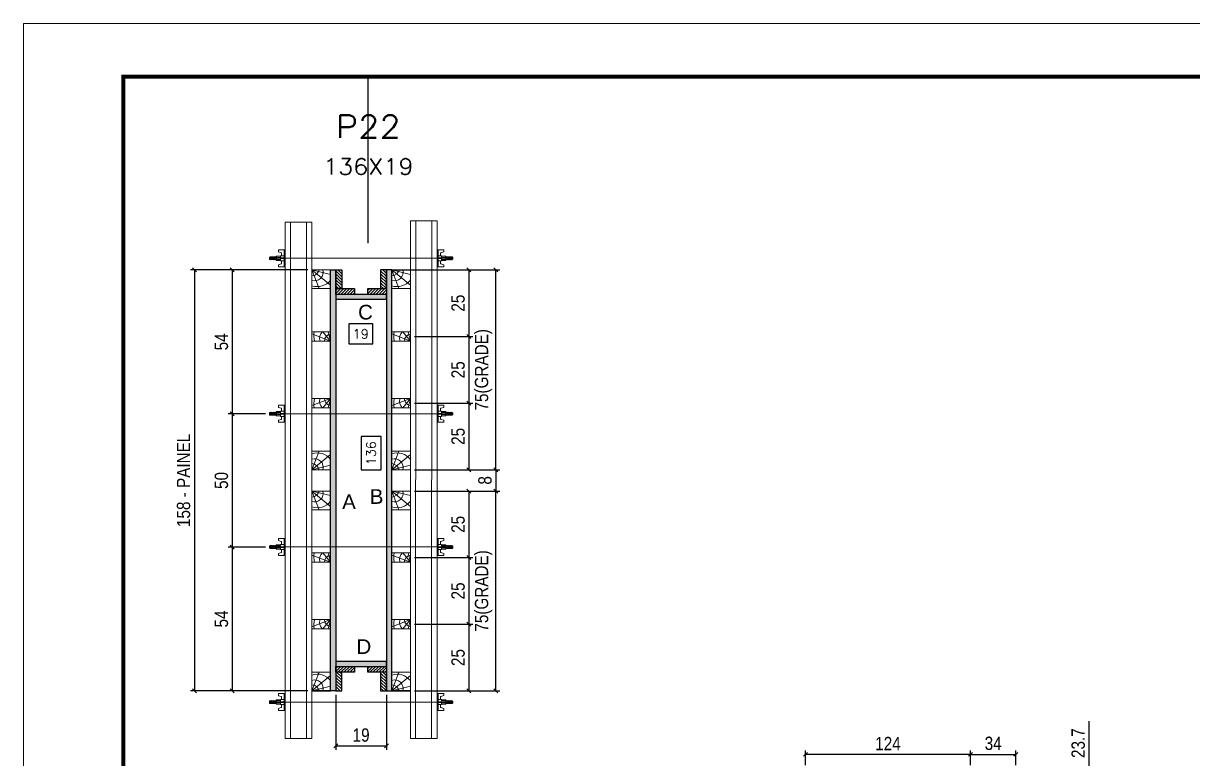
# Model space of a CAD drawing. Extents: x 808 to 7089, y -98 to 17032.
# Drawn here: x 808 to 1686, y 11886 to 12438 of the extents above; entities that cross this region are included whole.
import ezdxf
from ezdxf.enums import TextEntityAlignment as Align

# ---------------------------------------------------------------- set-up
doc = ezdxf.new("R2010")
doc.units = 0
doc.linetypes.add('DASHED', pattern=[0.75, 0.5, -0.25])
doc.linetypes.add('HIDDEN', pattern=[0.375, 0.25, -0.125])
for name, color, linetype in [('CHAPA', 1, 'Continuous'), ('COTA', 241, 'Continuous'), ('Cota Seção (2x)', 241, 'Continuous'), ('MEIO_PONT', 93, 'Continuous'), ('SARRAFO', 251, 'Continuous'), ('Texto de Titulo', 7, 'Continuous'), ('Texto Qtd Sarr', 242, 'Continuous'), ('TEXTO_GERAL', 7, 'Continuous')]:
    doc.layers.add(name, color=color, linetype=linetype)
for name, color, linetype, lineweight in [('Folhas', 255, 'Continuous', 9), ('Hachura', 251, 'Continuous', 9), ('Madeira', 126, 'Continuous', 18), ('Perfil Metálico', 224, 'Continuous', 18), ('SARRAFO DE PRESSAO', 251, 'DASHED', 9), ('Texto Seção', 7, 'Continuous', 15)]:
    doc.layers.add(name, color=color, linetype=linetype, lineweight=lineweight)
doc.styles.add('ARIAL', font='arial.ttf')
doc.styles.add('COTA TECNICA', font='techl___.ttf', dxfattribs={"height": 10})
doc.styles.add('COTA TECNICA 2X', font='techl___.ttf', dxfattribs={"height": 10})
doc.styles.add('ROMANS', font='romans.shx')
doc.dimstyles.new('PAINEL', dxfattribs={"dimtxt": 10, "dimasz": 3, "dimexe": 3, "dimexo": 3, "dimgap": 3, "dimtad": 1, "dimdec": 1, "dimzin": 12, "dimdsep": 46, "dimtxsty": 'COTA TECNICA', "dimblk1": 'OBLIQUE', "dimblk2": 'OBLIQUE', "dimsah": 1, "dimcen": 0.9, "dimclrd": 4, "dimclre": 4, "dimclrt": 240, "dimadec": 1, "dimazin": 3, "dimtfac": 1, "dimtdec": 1, "dimtmove": 0, "dimatfit": 3, "dimfxl": 1, "dimtolj": 1, "dimtzin": 12, "dimarcsym": 0})
doc.dimstyles.new('SECAO PILAR', dxfattribs={"dimtxt": 10, "dimasz": 3, "dimexe": 3, "dimexo": 3, "dimgap": 3, "dimtad": 1, "dimdec": 1, "dimlfac": 0.5, "dimzin": 12, "dimdsep": 46, "dimtxsty": 'COTA TECNICA 2X', "dimblk1": 'OBLIQUE', "dimblk2": 'OBLIQUE', "dimsah": 1, "dimcen": 0.9, "dimclrd": 256, "dimclre": 256, "dimclrt": 256, "dimadec": 1, "dimazin": 3, "dimtfac": 1, "dimtdec": 1, "dimtmove": 0, "dimatfit": 3, "dimfxl": 1, "dimtolj": 1, "dimtzin": 12, "dimarcsym": 0})
doc.dimstyles.new('SECÇÃO 2', dxfattribs={"dimtxt": 7, "dimasz": 6, "dimexe": 0.18, "dimexo": 2, "dimgap": -4, "dimtad": 3, "dimdec": 1, "dimlfac": 0.5, "dimzin": 12, "dimdsep": 46, "dimtxsty": 'ROMANS', "dimblk": 'ARCHTICK', "dimcen": 0.09, "dimse1": 1, "dimse2": 1, "dimsd1": 1, "dimsd2": 1, "dimclrd": 180, "dimclre": 5, "dimclrt": 1, "dimadec": 0, "dimazin": 3, "dimtfac": 1, "dimtdec": 1, "dimtofl": 0, "dimtmove": 0, "dimatfit": 3, "dimldrblk": 'ARCHTICK', "dimfxl": 1, "dimtolj": 1, "dimtzin": 0, "dimarcsym": 0})
pattern_1 = [(135, (-21848.6681, 21377.127), (-1.12253202, -1.12253202), [])]

# ---------------------------------------------------------------- blocks, each defined once
blk = doc.blocks.new('9999999999')
at = {"layer": 'Folhas'}
blk.add_lwpolyline([(98138.98, 34190.21), (99623.98, 34190.21), (99623.98, 35240.21), (98138.98, 35240.21)], close=True, dxfattribs=at)
at = {"layer": 'Folhas', "color": 30, "const_width": 3}
blk.add_lwpolyline([(98213.98, 34230.21), (99583.98, 34230.21), (99583.98, 35200.21), (98213.98, 35200.21)], close=True, dxfattribs=at)
blk = doc.blocks.new('*D1457')
at = {"layer": 'Cota Seção (2x)', "color": 180, "lineweight": -2, "transparency": 16777216}
for p, q in [((1070.46, 12212.59), (1052.46, 12212.59)), ((1052.46, 12212.59), (1052.46, 12197.59)), ((1070.46, 12197.59), (1070.46, 12212.59)), ((1052.46, 12197.59), (1070.46, 12197.59))]:
    blk.add_line(p, q, dxfattribs=at)
at = {"layer": 'Defpoints', "color": 0, "transparency": 16777216}
for p in [(1042.74, 12213.86), (1080.74, 12213.86), (1042.74, 12193.59)]:
    blk.add_point(p, dxfattribs=at)
at = {"layer": 'Cota Seção (2x)', "color": 1, "transparency": 16777216, "insert": (1061.46, 12205.09), "char_height": 7, "attachment_point": 5, "style": 'ROMANS'}
blk.add_mtext('\\A1;19', dxfattribs=at)
blk = doc.blocks.new('_ArchTick')
at = {"color": 0, "linetype": 'ByBlock', "const_width": 0.15}
blk.add_lwpolyline([(-0.5, -0.5), (0.5, 0.5)], dxfattribs=at)
blk = doc.blocks.new('*D1458')
at = {"layer": 'Cota Seção (2x)', "color": 180, "lineweight": -2, "transparency": 16777216}
for p, q in [((1076.74, 12128.12), (1061.74, 12128.12)), ((1061.74, 12128.12), (1061.74, 12103.12)), ((1076.74, 12103.12), (1076.74, 12128.12)), ((1061.74, 12103.12), (1076.74, 12103.12))]:
    blk.add_line(p, q, dxfattribs=at)
at = {"layer": 'Defpoints', "color": 0, "transparency": 16777216}
for p in [(1042.74, 12231.18), (1042.74, 11959.18), (1080.74, 11959.18)]:
    blk.add_point(p, dxfattribs=at)
at = {"layer": 'Cota Seção (2x)', "color": 1, "transparency": 16777216, "insert": (1069.24, 12115.62), "char_height": 7, "attachment_point": 5, "rotation": 90, "style": 'ROMANS'}
blk.add_mtext('\\A1;136', dxfattribs=at)
blk = doc.blocks.new('_Oblique')
at = {"color": 0, "linetype": 'ByBlock', "lineweight": -2}
blk.add_line((-0.5, -0.5), (0.5, 0.5), dxfattribs=at)
blk = doc.blocks.new('*D1459')
at = {"layer": 'Cota Seção (2x)', "lineweight": -2, "transparency": 16777216}
for p, q in [((1021.75, 12253.18), (933.58, 12253.18)), ((936.58, 12253.18), (936.58, 11937.18)), ((1021.79, 11937.18), (933.58, 11937.18))]:
    blk.add_line(p, q, dxfattribs=at)
at = {"layer": 'Defpoints', "color": 0, "transparency": 16777216}
for p in [(1024.75, 12253.18), (936.58, 11937.18), (1024.79, 11937.18)]:
    blk.add_point(p, dxfattribs=at)
at = {"layer": 'Cota Seção (2x)', "lineweight": -2, "transparency": 16777216, "xscale": 3, "yscale": 3, "zscale": 3}
for p, rotation in [((936.58, 12253.18), 90), ((936.58, 11937.18), 270)]:
    blk.add_blockref('_Oblique', p, dxfattribs=dict(at, rotation=rotation))
at = {"layer": 'Cota Seção (2x)', "transparency": 16777216, "insert": (928.45, 12095.18), "char_height": 10, "attachment_point": 5, "rotation": 90, "style": 'COTA TECNICA 2X'}
blk.add_mtext('\\A1;158 - PAINEL', dxfattribs=at)
blk = doc.blocks.new('*D1460')
at = {"layer": 'Cota Seção (2x)', "lineweight": -2, "transparency": 16777216}
for p, q in [((1021.74, 12253.18), (962, 12253.18)), ((965, 12253.18), (965, 12145.11)), ((989.97, 12145.11), (962, 12145.11))]:
    blk.add_line(p, q, dxfattribs=at)
at = {"layer": 'Defpoints', "color": 0, "transparency": 16777216}
for p in [(1024.74, 12253.18), (965, 12145.11), (992.97, 12145.11)]:
    blk.add_point(p, dxfattribs=at)
at = {"layer": 'Cota Seção (2x)', "lineweight": -2, "transparency": 16777216, "xscale": 3, "yscale": 3, "zscale": 3}
for p, rotation in [((965, 12253.18), 90), ((965, 12145.11), 270)]:
    blk.add_blockref('_Oblique', p, dxfattribs=dict(at, rotation=rotation))
at = {"layer": 'Cota Seção (2x)', "transparency": 16777216, "insert": (956.89, 12199.14), "char_height": 10, "attachment_point": 5, "rotation": 90, "style": 'COTA TECNICA 2X'}
blk.add_mtext('\\A1;54', dxfattribs=at)
blk = doc.blocks.new('*D1461')
at = {"layer": 'Cota Seção (2x)', "lineweight": -2, "transparency": 16777216}
for p, q in [((989.97, 12045.11), (962, 12045.11)), ((965, 12045.11), (965, 11937.18)), ((1021.74, 11937.18), (962, 11937.18))]:
    blk.add_line(p, q, dxfattribs=at)
at = {"layer": 'Defpoints', "color": 0, "transparency": 16777216}
for p in [(992.97, 12045.11), (965, 11937.18), (1024.74, 11937.18)]:
    blk.add_point(p, dxfattribs=at)
at = {"layer": 'Cota Seção (2x)', "lineweight": -2, "transparency": 16777216, "xscale": 3, "yscale": 3, "zscale": 3}
for p, rotation in [((965, 12045.11), 90), ((965, 11937.18), 270)]:
    blk.add_blockref('_Oblique', p, dxfattribs=dict(at, rotation=rotation))
at = {"layer": 'Cota Seção (2x)', "transparency": 16777216, "insert": (956.89, 11991.14), "char_height": 10, "attachment_point": 5, "rotation": 90, "style": 'COTA TECNICA 2X'}
blk.add_mtext('\\A1;54', dxfattribs=at)
blk = doc.blocks.new('*D1462')
at = {"layer": 'Cota Seção (2x)', "lineweight": -2, "transparency": 16777216}
for p, q in [((1087.74, 12253.18), (1145.67, 12253.18)), ((1142.67, 12253.18), (1142.67, 12203.18)), ((1101.74, 12203.18), (1145.67, 12203.18))]:
    blk.add_line(p, q, dxfattribs=at)
at = {"layer": 'Defpoints', "color": 0, "transparency": 16777216}
for p in [(1084.74, 12253.18), (1098.74, 12203.18), (1142.67, 12203.18)]:
    blk.add_point(p, dxfattribs=at)
at = {"layer": 'Cota Seção (2x)', "lineweight": -2, "transparency": 16777216, "xscale": 3, "yscale": 3, "zscale": 3}
for p, rotation in [((1142.67, 12253.18), 90), ((1142.67, 12203.18), 270)]:
    blk.add_blockref('_Oblique', p, dxfattribs=dict(at, rotation=rotation))
at = {"layer": 'Cota Seção (2x)', "transparency": 16777216, "insert": (1134.56, 12228.18), "char_height": 10, "attachment_point": 5, "rotation": 90, "style": 'COTA TECNICA 2X'}
blk.add_mtext('\\A1;25', dxfattribs=at)
blk = doc.blocks.new('titulo1')
at = {"layer": 'Defpoints', "color": 252, "linetype": 'HIDDEN', "ltscale": 2}
blk.add_line((0, 0), (0, 125), dxfattribs=at)
at = {"layer": 'Defpoints', "style": 'ROMANS', "oblique": 15}
blk.add_attdef('FOLHA', text='', height=10, dxfattribs=at).set_placement((0, 15.58), align=Align.MIDDLE_CENTER)
at = {"layer": 'Texto Qtd Sarr', "color": 3, "style": 'ROMANS', "oblique": 15}
for tag, height, p in [('TITULO', 17, (0, 71.45)), ('SEÇÃO', 12, (0, 41.55))]:
    blk.add_attdef(tag, text='', height=height, dxfattribs=at).set_placement(p, align=Align.MIDDLE_CENTER)
blk = doc.blocks.new('C')
at = {"layer": 'Hachura', "color": 0}
for p, q in [((0, 3.22), (0, -3.22)), ((0.45, 3.22), (0, 3.22)), ((0.46, 3.16), (0, 3.16)), ((0.46, 3.05), (0, 3.05)), ((0.46, 2.88), (0, 2.88)), ((0, 2.75), (0, -1.16)), ((0.46, 2.65), (0, 2.65)), ((0.46, 2.23), (0, 2.23)), ((0.46, 1.51), (0, 1.51)), ((0.39, 0.49), (0.17, 0.49)), ((0.45, -3.23), (0.45, 3.22)), ((0.45, 3.22), (2.58, 3.22)), ((1.74, 0.97), (0.45, 0.97)), ((1.45, 0.1), (0.45, 0.1)), ((1.35, 1.94), (1.35, 0.96)), ((2.58, 2.39), (1.47, 2.09)), ((1.74, -0.97), (1.74, 0.97)), ((1.74, 0.97), (1.74, 0.84)), ((1.74, 0.97), (1.74, 0.84)), ((1.74, 0.84), (3.35, 0.84)), ((3.35, 0.45), (1.74, 0.45)), ((2.58, 3.22), (2.58, 2.39)), ((3.32, 0.84), (3.32, -0.84)), ((3.35, 0.84), (3.35, -0.84)), ((3.68, 0.45), (3.35, 0.45)), ((3.84, -0.52), (3.35, 0.45)), ((3.35, 0.06), (3.67, -0.57)), ((3.68, 0.45), (4.16, -0.52)), ((3.72, 0.5), (4.25, -0.57)), ((4.37, -0.55), (3.83, 0.53)), ((4.15, 0.45), (3.93, 0.45)), ((4.42, -0.52), (3.93, 0.45)), ((4.15, 0.45), (4.26, 0.45)), ((4.26, 0.45), (4.74, -0.52)), ((4.3, 0.5), (4.83, -0.57)), ((4.95, -0.55), (4.41, 0.53)), ((4.51, 0.45), (4.84, 0.45)), ((5, -0.52), (4.51, 0.45)), ((4.84, 0.45), (5.32, -0.52)), ((4.88, 0.5), (5.41, -0.57)), ((5.53, -0.55), (4.99, 0.53)), ((5.58, -0.52), (5.09, 0.45)), ((5.42, 0.45), (5.09, 0.45)), ((5.58, -0.52), (5.09, 0.45)), ((5.42, 0.45), (5.74, -0.19)), ((5.46, 0.5), (5.74, -0.07)), ((5.74, 0.19), (5.57, 0.53)), ((5.74, 0.32), (5.68, 0.45)), ((5.68, 0.45), (5.74, 0.45)), ((5.74, 0.45), (5.9, 0.29)), ((5.74, 0.45), (5.74, -0.52)), ((5.9, -0.36), (5.9, 0.29)), ((0.45, 0), (0, 0)), ((0.46, -1.52), (0, -1.52)), ((0.46, -2.23), (0, -2.23)), ((0.46, -2.65), (0, -2.65)), ((0.46, -2.88), (0, -2.88)), ((0.46, -3.05), (0, -3.05)), ((0.46, -3.16), (0, -3.16)), ((0, -3.22), (2.57, -3.22)), ((0.08, -0.48), (0.29, -0.48)), ((0.29, -0.48), (0.4, -0.48)), ((0.45, 0), (0.45, -0.97)), ((0.45, -0.16), (1.45, -0.16)), ((0.45, -0.65), (0.45, -0.32)), ((0.45, -3.23), (0.45, -0.65)), ((0.45, -0.97), (1.74, -0.97)), ((1.35, -1.94), (1.35, -0.97)), ((2.58, -2.39), (1.47, -2.1)), ((3.35, -0.32), (1.74, -0.32)), ((3.35, -0.84), (1.74, -0.84)), ((2.58, -3.23), (2.58, -2.39)), ((3.35, -0.07), (3.58, -0.52)), ((3.35, -0.52), (3.58, -0.52)), ((3.84, -0.52), (4.16, -0.52)), ((4.42, -0.52), (4.74, -0.52)), ((4.63, -0.52), (4.74, -0.52)), ((5, -0.52), (5.32, -0.52)), ((5.58, -0.52), (5.74, -0.52)), ((5.74, -0.52), (5.9, -0.36)), ((5.74, -0.52), (5.74, -0.52))]:
    blk.add_line(p, q, dxfattribs=at)
for centre, radius, start, end in [((1.52, 1.94), 0.161, 104.7436, 180), ((1.44, -0.03), 0.129, 272.695, 87.305), ((3.81, 0.39), 0.143, 25.5688, 154.4312), ((4.39, 0.39), 0.143, 25.5688, 154.4312), ((4.97, 0.39), 0.143, 25.5688, 154.4312), ((5.55, 0.39), 0.143, 25.5688, 154.4312), ((0.17, -0.37), 0.174, 221.744, 317.8592), ((1.52, -1.94), 0.161, 180, 255.2564), ((3.71, -0.4), 0.174, 222.1408, 318.256), ((4.29, -0.4), 0.174, 222.1408, 318.256), ((4.87, -0.4), 0.174, 222.1408, 318.256), ((5.45, -0.4), 0.174, 222.1408, 318.256), ((5.61, -0.4), 0.174, 317.8592, 318.256)]:
    blk.add_arc(centre, radius, start, end, dxfattribs=at)
blk = doc.blocks.new('*D1478')
at = {"layer": 'Cota Seção (2x)', "lineweight": -2, "transparency": 16777216}
for p, q in [((989.97, 12145.11), (962, 12145.11)), ((965, 12145.11), (965, 12045.11)), ((989.97, 12045.11), (962, 12045.11))]:
    blk.add_line(p, q, dxfattribs=at)
at = {"layer": 'Defpoints', "color": 0, "transparency": 16777216}
for p in [(992.97, 12145.11), (965, 12045.11), (992.97, 12045.11)]:
    blk.add_point(p, dxfattribs=at)
at = {"layer": 'Cota Seção (2x)', "lineweight": -2, "transparency": 16777216, "xscale": 3, "yscale": 3, "zscale": 3}
for p, rotation in [((965, 12145.11), 90), ((965, 12045.11), 270)]:
    blk.add_blockref('_Oblique', p, dxfattribs=dict(at, rotation=rotation))
at = {"layer": 'Cota Seção (2x)', "transparency": 16777216, "insert": (956.89, 12095.11), "char_height": 10, "attachment_point": 5, "rotation": 90, "style": 'COTA TECNICA 2X'}
blk.add_mtext('\\A1;50', dxfattribs=at)
blk = doc.blocks.new('PONTALETE')
at = {"layer": 'Madeira'}
for q in [(2.71, 7), (7, 5.76), (7, 1.74)]:
    blk.add_line((0, 0), q, dxfattribs=at)
blk.add_lwpolyline([(0, 0), (7, 0), (7, 7), (0, 7)], close=True, dxfattribs=at)
for centre, radius, start, end in [((2.04, 0.06), 6.23, 37.2818, 109.0913), ((1.09, 0.9), 3.19, 343.603, 109.9847), ((-0.21, -0.78), 3.09, 14.6322, 86.0383)]:
    blk.add_arc(centre, radius, start, end, dxfattribs=at)
blk = doc.blocks.new('MEIO PONTALETE')
at = {"layer": 'Madeira'}
for q in [(2.71, 7), (3.5, 2.88), (3.5, 0.87)]:
    blk.add_line((0, 0), q, dxfattribs=at)
blk.add_lwpolyline([(0, 0), (3.5, 0), (3.5, 7), (0, 7)], close=True, dxfattribs=at)
for centre, radius, start, end in [((2.04, 0.06), 6.23, 76.4499, 109.0913), ((1.09, 0.9), 3.19, 40.9063, 109.9847), ((-0.21, -0.78), 3.09, 14.6322, 86.0383)]:
    blk.add_arc(centre, radius, start, end, dxfattribs=at)
blk = doc.blocks.new('*D1479')
at = {"layer": 'Cota Seção (2x)', "lineweight": -2, "transparency": 16777216}
for p, q in [((1101.74, 12203.18), (1145.67, 12203.18)), ((1142.67, 12203.18), (1142.67, 12153.18)), ((1101.74, 12153.18), (1145.67, 12153.18))]:
    blk.add_line(p, q, dxfattribs=at)
at = {"layer": 'Defpoints', "color": 0, "transparency": 16777216}
for p in [(1098.74, 12203.18), (1098.74, 12153.18), (1142.67, 12153.18)]:
    blk.add_point(p, dxfattribs=at)
at = {"layer": 'Cota Seção (2x)', "lineweight": -2, "transparency": 16777216, "xscale": 3, "yscale": 3, "zscale": 3}
for p, rotation in [((1142.67, 12203.18), 90), ((1142.67, 12153.18), 270)]:
    blk.add_blockref('_Oblique', p, dxfattribs=dict(at, rotation=rotation))
at = {"layer": 'Cota Seção (2x)', "transparency": 16777216, "insert": (1134.56, 12178.18), "char_height": 10, "attachment_point": 5, "rotation": 90, "style": 'COTA TECNICA 2X'}
blk.add_mtext('\\A1;25', dxfattribs=at)
blk = doc.blocks.new('*D1480')
at = {"layer": 'Cota Seção (2x)', "lineweight": -2, "transparency": 16777216}
for p, q in [((1101.74, 12153.18), (1145.67, 12153.18)), ((1142.67, 12153.18), (1142.67, 12103.18)), ((1101.74, 12103.18), (1145.67, 12103.18))]:
    blk.add_line(p, q, dxfattribs=at)
at = {"layer": 'Defpoints', "color": 0, "transparency": 16777216}
for p in [(1098.74, 12153.18), (1098.74, 12103.18), (1142.67, 12103.18)]:
    blk.add_point(p, dxfattribs=at)
at = {"layer": 'Cota Seção (2x)', "lineweight": -2, "transparency": 16777216, "xscale": 3, "yscale": 3, "zscale": 3}
for p, rotation in [((1142.67, 12153.18), 90), ((1142.67, 12103.18), 270)]:
    blk.add_blockref('_Oblique', p, dxfattribs=dict(at, rotation=rotation))
at = {"layer": 'Cota Seção (2x)', "transparency": 16777216, "insert": (1134.56, 12128.18), "char_height": 10, "attachment_point": 5, "rotation": 90, "style": 'COTA TECNICA 2X'}
blk.add_mtext('\\A1;25', dxfattribs=at)
blk = doc.blocks.new('*D1481')
at = {"layer": 'Cota Seção (2x)', "lineweight": -2, "transparency": 16777216}
for p, q in [((1101.74, 12087.18), (1145.67, 12087.18)), ((1142.67, 12087.18), (1142.67, 12037.18)), ((1101.74, 12037.18), (1145.67, 12037.18))]:
    blk.add_line(p, q, dxfattribs=at)
at = {"layer": 'Defpoints', "color": 0, "transparency": 16777216}
for p in [(1098.74, 12087.18), (1098.74, 12037.18), (1142.67, 12037.18)]:
    blk.add_point(p, dxfattribs=at)
at = {"layer": 'Cota Seção (2x)', "lineweight": -2, "transparency": 16777216, "xscale": 3, "yscale": 3, "zscale": 3}
for p, rotation in [((1142.67, 12087.18), 90), ((1142.67, 12037.18), 270)]:
    blk.add_blockref('_Oblique', p, dxfattribs=dict(at, rotation=rotation))
at = {"layer": 'Cota Seção (2x)', "transparency": 16777216, "insert": (1134.56, 12062.18), "char_height": 10, "attachment_point": 5, "rotation": 90, "style": 'COTA TECNICA 2X'}
blk.add_mtext('\\A1;25', dxfattribs=at)
blk = doc.blocks.new('*D1482')
at = {"layer": 'Cota Seção (2x)', "lineweight": -2, "transparency": 16777216}
for p, q in [((1101.74, 12037.18), (1145.67, 12037.18)), ((1142.67, 12037.18), (1142.67, 11987.18)), ((1101.74, 11987.18), (1145.67, 11987.18))]:
    blk.add_line(p, q, dxfattribs=at)
at = {"layer": 'Defpoints', "color": 0, "transparency": 16777216}
for p in [(1098.74, 12037.18), (1098.74, 11987.18), (1142.67, 11987.18)]:
    blk.add_point(p, dxfattribs=at)
at = {"layer": 'Cota Seção (2x)', "lineweight": -2, "transparency": 16777216, "xscale": 3, "yscale": 3, "zscale": 3}
for p, rotation in [((1142.67, 12037.18), 90), ((1142.67, 11987.18), 270)]:
    blk.add_blockref('_Oblique', p, dxfattribs=dict(at, rotation=rotation))
at = {"layer": 'Cota Seção (2x)', "transparency": 16777216, "insert": (1134.56, 12012.18), "char_height": 10, "attachment_point": 5, "rotation": 90, "style": 'COTA TECNICA 2X'}
blk.add_mtext('\\A1;25', dxfattribs=at)
blk = doc.blocks.new('*D1485')
at = {"layer": 'Cota Seção (2x)', "lineweight": -2, "transparency": 16777216}
for p, q in [((1101.74, 11987.18), (1145.67, 11987.18)), ((1142.67, 11987.18), (1142.67, 11937.18)), ((1101.74, 11937.18), (1145.67, 11937.18))]:
    blk.add_line(p, q, dxfattribs=at)
at = {"layer": 'Defpoints', "color": 0, "transparency": 16777216}
for p in [(1098.74, 11987.18), (1098.74, 11937.18), (1142.67, 11937.18)]:
    blk.add_point(p, dxfattribs=at)
at = {"layer": 'Cota Seção (2x)', "lineweight": -2, "transparency": 16777216, "xscale": 3, "yscale": 3, "zscale": 3}
for p, rotation in [((1142.67, 11987.18), 90), ((1142.67, 11937.18), 270)]:
    blk.add_blockref('_Oblique', p, dxfattribs=dict(at, rotation=rotation))
at = {"layer": 'Cota Seção (2x)', "transparency": 16777216, "insert": (1134.56, 11962.18), "char_height": 10, "attachment_point": 5, "rotation": 90, "style": 'COTA TECNICA 2X'}
blk.add_mtext('\\A1;25', dxfattribs=at)
blk = doc.blocks.new('*D1486')
at = {"layer": 'Cota Seção (2x)', "lineweight": -2, "transparency": 16777216}
for p, q in [((1101.74, 12087.18), (1165.87, 12087.18)), ((1162.87, 11937.18), (1162.87, 12087.18)), ((1101.74, 11937.18), (1165.87, 11937.18))]:
    blk.add_line(p, q, dxfattribs=at)
at = {"layer": 'Defpoints', "color": 0, "transparency": 16777216}
for p in [(1098.74, 12087.18), (1162.87, 12087.18), (1098.74, 11937.18)]:
    blk.add_point(p, dxfattribs=at)
at = {"layer": 'Cota Seção (2x)', "lineweight": -2, "transparency": 16777216, "xscale": 3, "yscale": 3, "zscale": 3}
for p, rotation in [((1162.87, 12087.18), 90), ((1162.87, 11937.18), 270)]:
    blk.add_blockref('_Oblique', p, dxfattribs=dict(at, rotation=rotation))
at = {"layer": 'Cota Seção (2x)', "transparency": 16777216, "insert": (1153.65, 12012.18), "char_height": 10, "attachment_point": 5, "rotation": 90, "style": 'COTA TECNICA 2X'}
blk.add_mtext('\\A1;75(GRADE)', dxfattribs=at)
blk = doc.blocks.new('*D1487')
at = {"layer": 'Cota Seção (2x)', "lineweight": -2, "transparency": 16777216}
for p, q in [((1101.74, 12253.18), (1165.86, 12253.18)), ((1162.86, 12103.18), (1162.86, 12253.18)), ((1101.74, 12103.18), (1165.86, 12103.18))]:
    blk.add_line(p, q, dxfattribs=at)
at = {"layer": 'Defpoints', "color": 0, "transparency": 16777216}
for p in [(1098.74, 12253.18), (1162.86, 12253.18), (1098.74, 12103.18)]:
    blk.add_point(p, dxfattribs=at)
at = {"layer": 'Cota Seção (2x)', "lineweight": -2, "transparency": 16777216, "xscale": 3, "yscale": 3, "zscale": 3}
for p, rotation in [((1162.86, 12253.18), 90), ((1162.86, 12103.18), 270)]:
    blk.add_blockref('_Oblique', p, dxfattribs=dict(at, rotation=rotation))
at = {"layer": 'Cota Seção (2x)', "transparency": 16777216, "insert": (1153.64, 12178.18), "char_height": 10, "attachment_point": 5, "rotation": 90, "style": 'COTA TECNICA 2X'}
blk.add_mtext('\\A1;75(GRADE)', dxfattribs=at)
blk = doc.blocks.new('*D1488')
at = {"layer": 'Cota Seção (2x)', "lineweight": -2, "transparency": 16777216}
for p, q in [((1042.74, 11934.18), (1042.74, 11892.87)), ((1080.74, 11934.17), (1080.74, 11892.87)), ((1042.74, 11895.87), (1080.74, 11895.87))]:
    blk.add_line(p, q, dxfattribs=at)
at = {"layer": 'Defpoints', "color": 0, "transparency": 16777216}
for p in [(1042.74, 11937.18), (1080.74, 11937.17), (1080.74, 11895.87)]:
    blk.add_point(p, dxfattribs=at)
at = {"layer": 'Cota Seção (2x)', "lineweight": -2, "transparency": 16777216, "xscale": 3, "yscale": 3, "zscale": 3, "rotation": 180}
blk.add_blockref('_Oblique', (1042.74, 11895.87), dxfattribs=at)
at = {"layer": 'Cota Seção (2x)', "lineweight": -2, "transparency": 16777216, "xscale": 3, "yscale": 3, "zscale": 3}
blk.add_blockref('_Oblique', (1080.74, 11895.87), dxfattribs=at)
at = {"layer": 'Cota Seção (2x)', "transparency": 16777216, "insert": (1061.74, 11903.96), "char_height": 10, "attachment_point": 5, "style": 'COTA TECNICA 2X'}
blk.add_mtext('\\A1;19', dxfattribs=at)
blk = doc.blocks.new('*D1489')
at = {"layer": 'Cota Seção (2x)', "lineweight": -2, "transparency": 16777216}
for p, q in [((1101.74, 12103.18), (1165.86, 12103.18)), ((1162.86, 12103.18), (1162.86, 12087.18)), ((1101.74, 12087.18), (1165.86, 12087.18))]:
    blk.add_line(p, q, dxfattribs=at)
at = {"layer": 'Defpoints', "color": 0, "transparency": 16777216}
for p in [(1098.74, 12103.18), (1098.74, 12087.18), (1162.86, 12087.18)]:
    blk.add_point(p, dxfattribs=at)
at = {"layer": 'Cota Seção (2x)', "lineweight": -2, "transparency": 16777216, "xscale": 3, "yscale": 3, "zscale": 3}
for p, rotation in [((1162.86, 12103.18), 90), ((1162.86, 12087.18), 270)]:
    blk.add_blockref('_Oblique', p, dxfattribs=dict(at, rotation=rotation))
at = {"layer": 'Cota Seção (2x)', "transparency": 16777216, "insert": (1154.77, 12095.18), "char_height": 10, "attachment_point": 5, "rotation": 90, "style": 'COTA TECNICA 2X'}
blk.add_mtext('\\A1;8', dxfattribs=at)
blk = doc.blocks.new('*D1492')
at = {"layer": 'COTA', "color": 4, "lineweight": -2, "transparency": 16777216}
for p, q in [((1519.3, 11881.29), (1519.3, 11892.54)), ((1519.3, 11889.54), (1553.3, 11889.54)), ((1553.3, 11881.29), (1553.3, 11892.54))]:
    blk.add_line(p, q, dxfattribs=at)
at = {"layer": 'Defpoints', "color": 0, "transparency": 16777216}
for p in [(1553.3, 11889.54), (1519.3, 11878.29), (1553.3, 11878.29)]:
    blk.add_point(p, dxfattribs=at)
at = {"layer": 'COTA', "color": 4, "lineweight": -2, "transparency": 16777216, "xscale": 3, "yscale": 3, "zscale": 3, "rotation": 180}
blk.add_blockref('_Oblique', (1519.3, 11889.54), dxfattribs=at)
at = {"layer": 'COTA', "color": 4, "lineweight": -2, "transparency": 16777216, "xscale": 3, "yscale": 3, "zscale": 3}
blk.add_blockref('_Oblique', (1553.3, 11889.54), dxfattribs=at)
at = {"layer": 'COTA', "color": 240, "transparency": 16777216, "insert": (1536.3, 11897.76), "char_height": 10, "attachment_point": 5, "style": 'COTA TECNICA'}
blk.add_mtext('\\A1;34', dxfattribs=at)
blk = doc.blocks.new('*D1493')
at = {"layer": 'COTA', "color": 4, "lineweight": -2, "transparency": 16777216}
for p, q in [((1608.38, 11878.29), (1608.38, 11914.56)), ((1522.3, 11878.29), (1611.38, 11878.29)), ((1608.38, 11854.59), (1608.38, 11878.29)), ((1522.3, 11854.59), (1611.38, 11854.59))]:
    blk.add_line(p, q, dxfattribs=at)
at = {"layer": 'Defpoints', "color": 0, "transparency": 16777216}
for p in [(1519.3, 11878.29), (1608.38, 11878.29), (1519.3, 11854.59)]:
    blk.add_point(p, dxfattribs=at)
at = {"layer": 'COTA', "color": 4, "lineweight": -2, "transparency": 16777216, "xscale": 3, "yscale": 3, "zscale": 3}
for p, rotation in [((1608.38, 11878.29), 90), ((1608.38, 11854.59), 270)]:
    blk.add_blockref('_Oblique', p, dxfattribs=dict(at, rotation=rotation))
at = {"layer": 'COTA', "color": 240, "transparency": 16777216, "insert": (1600.16, 11897.92), "char_height": 10, "attachment_point": 5, "rotation": 90, "style": 'COTA TECNICA'}
blk.add_mtext('\\A1;23.7', dxfattribs=at)
blk = doc.blocks.new('*D1498')
at = {"layer": 'COTA', "color": 4, "lineweight": -2, "transparency": 16777216}
for p, q in [((1395.3, 11881.29), (1395.3, 11892.54)), ((1519.3, 11889.54), (1395.3, 11889.54)), ((1519.3, 11881.29), (1519.3, 11892.54))]:
    blk.add_line(p, q, dxfattribs=at)
at = {"layer": 'Defpoints', "color": 0, "transparency": 16777216}
for p in [(1395.3, 11889.54), (1395.3, 11878.29), (1519.3, 11878.29)]:
    blk.add_point(p, dxfattribs=at)
at = {"layer": 'COTA', "color": 4, "lineweight": -2, "transparency": 16777216, "xscale": 3, "yscale": 3, "zscale": 3, "rotation": 180}
blk.add_blockref('_Oblique', (1395.3, 11889.54), dxfattribs=at)
at = {"layer": 'COTA', "color": 4, "lineweight": -2, "transparency": 16777216, "xscale": 3, "yscale": 3, "zscale": 3}
blk.add_blockref('_Oblique', (1519.3, 11889.54), dxfattribs=at)
at = {"layer": 'COTA', "color": 240, "transparency": 16777216, "insert": (1457.3, 11897.62), "char_height": 10, "attachment_point": 5, "style": 'COTA TECNICA'}
blk.add_mtext('\\A1;124', dxfattribs=at)

msp = doc.modelspace()

# ---------------------------------------------------------------- hatches: boundary and pattern name
at = {"layer": 'Hachura'}
h = msp.add_hatch(color=256, dxfattribs=at)
h.dxf.hatch_style = 1
h.paths.add_polyline_path([(1042.74, 11937.18), (1038.74, 11937.18), (1038.74, 12253.18), (1042.74, 12253.18)])
h = msp.add_hatch(dxfattribs=at)
h.set_pattern_fill('ANSI31', color=256, scale=0.5, angle=90, style=0)
h.set_pattern_definition(pattern_1)
h.paths.add_polyline_path([(1042.74, 12239.18), (1047.14, 12239.18), (1047.14, 12253.18), (1042.74, 12253.18)])
h = msp.add_hatch(dxfattribs=at)
h.set_pattern_fill('ANSI31', color=256, scale=0.5, angle=90, style=0)
h.set_pattern_definition(pattern_1)
h.paths.add_polyline_path([(1080.74, 12239.18), (1076.34, 12239.18), (1076.34, 12253.18), (1080.74, 12253.18)])
h = msp.add_hatch(color=256, dxfattribs=at)
h.dxf.hatch_style = 1
h.paths.add_polyline_path([(1080.74, 11937.18), (1084.74, 11937.18), (1084.74, 12253.18), (1080.74, 12253.18)])
h = msp.add_hatch(dxfattribs=at)
h.set_pattern_fill('ANSI31', color=256, scale=0.5, angle=540, style=0)
h.set_pattern_definition([(225, (-8446.2118, -10690.233), (1.12253202, -1.12253202), [])])
h.paths.add_polyline_path([(1042.74, 12239.18), (1042.74, 12234.78), (1056.74, 12234.78), (1056.74, 12239.18)])
h = msp.add_hatch(dxfattribs=at)
h.set_pattern_fill('ANSI31', color=256, scale=0.5, angle=540, style=0)
h.set_pattern_definition([(225, (-8422.2118, -10690.233), (1.12253202, -1.12253202), [])])
h.paths.add_polyline_path([(1066.74, 12239.18), (1066.74, 12234.78), (1080.74, 12234.78), (1080.74, 12239.18)])
h = msp.add_hatch(color=256, dxfattribs=at)
h.dxf.hatch_style = 1
h.paths.add_polyline_path([(1042.74, 12234.78), (1042.74, 12231.18), (1080.74, 12231.18), (1080.74, 12234.78)])
h = msp.add_hatch(color=256, dxfattribs=at)
h.dxf.hatch_style = 1
h.paths.add_polyline_path([(1042.74, 11959.18), (1042.74, 11955.58), (1080.74, 11955.58), (1080.74, 11959.18)])
h = msp.add_hatch(dxfattribs=at)
h.set_pattern_fill('ANSI31', color=256, scale=0.5, angle=540, style=0)
h.set_pattern_definition([(225, (-8446.2118, -10973.833), (1.12253202, -1.12253202), [])])
h.paths.add_polyline_path([(1042.74, 11955.58), (1042.74, 11951.18), (1056.74, 11951.18), (1056.74, 11955.58)])
h = msp.add_hatch(dxfattribs=at)
h.set_pattern_fill('ANSI31', color=256, scale=0.5, angle=90, style=0)
h.set_pattern_definition([(135, (-21848.6681, 21440.127), (-1.12253202, -1.12253202), [])])
h.paths.add_polyline_path([(1042.74, 11951.18), (1047.14, 11951.18), (1047.14, 11937.18), (1042.74, 11937.18)])
h = msp.add_hatch(dxfattribs=at)
h.set_pattern_fill('ANSI31', color=256, scale=0.5, angle=540, style=0)
h.set_pattern_definition([(225, (-8422.2118, -10973.833), (1.12253202, -1.12253202), [])])
h.paths.add_polyline_path([(1066.74, 11955.58), (1066.74, 11951.18), (1080.74, 11951.18), (1080.74, 11955.58)])
h = msp.add_hatch(dxfattribs=at)
h.set_pattern_fill('ANSI31', color=256, scale=0.5, angle=90, style=0)
h.set_pattern_definition([(135, (-21848.6681, 21075.127), (-1.12253202, -1.12253202), [])])
h.paths.add_polyline_path([(1080.74, 11937.18), (1076.34, 11937.18), (1076.34, 11951.18), (1080.74, 11951.18)])

# ---------------------------------------------------------------- linework, layer by layer
at = {"layer": 'CHAPA'}
for points in [[(1042.74, 11937.18), (1038.74, 11937.18), (1038.74, 12253.18), (1042.74, 12253.18)], [(1080.74, 11937.18), (1084.74, 11937.18), (1084.74, 12253.18), (1080.74, 12253.18)], [(1042.74, 12234.78), (1042.74, 12231.18), (1080.74, 12231.18), (1080.74, 12234.78)], [(1042.74, 11959.18), (1042.74, 11955.58), (1080.74, 11955.58), (1080.74, 11959.18)]]:
    msp.add_lwpolyline(points, close=True, dxfattribs=at)
at = {"layer": 'Hachura'}
for p, q in [((993.97, 12261.86), (1125.71, 12261.86)), ((993.97, 12145.17), (1125.71, 12145.17)), ((993.97, 12045.17), (1125.71, 12045.17)), ((993.97, 11928.79), (1125.71, 11928.79))]:
    msp.add_line(p, q, dxfattribs=at)
at = {"layer": 'Madeira'}
for points in [[(1024.74, 12253.18), (1038.74, 12253.18), (1038.74, 12103.18), (1024.74, 12103.18)], [(1084.74, 12253.18), (1098.74, 12253.18), (1098.74, 12103.18), (1084.74, 12103.18)], [(1024.74, 12087.18), (1038.74, 12087.18), (1038.74, 11937.18), (1024.74, 11937.18)], [(1084.74, 12087.18), (1098.74, 12087.18), (1098.74, 11937.18), (1084.74, 11937.18)]]:
    msp.add_lwpolyline(points, close=True, dxfattribs=at)
at = {"layer": 'MEIO_PONT'}
for points in [[(1038.74, 11937.18), (1024.74, 11937.18), (1024.74, 11937.18), (1038.74, 11937.18)], [(1098.74, 11937.18), (1084.74, 11937.18), (1084.74, 11937.18), (1098.74, 11937.18)]]:
    msp.add_lwpolyline(points, close=True, dxfattribs=at)
at = {"layer": 'Perfil Metálico'}
for p, q in [((1008.74, 11901.46), (1008.74, 12288.89)), ((1020.74, 11901.46), (1020.74, 12288.89)), ((1102.68, 11901.46), (1102.75, 12289.89)), ((1114.68, 11901.46), (1114.75, 12289.89))]:
    msp.add_line(p, q, dxfattribs=at)
for points in [[(1024.74, 12288.89), (1004.74, 12288.89), (1004.8, 11901.46), (1024.8, 11901.46)], [(1098.74, 11901.46), (1118.74, 11901.46), (1118.75, 12289.89), (1098.75, 12289.89)]]:
    msp.add_lwpolyline(points, close=True, dxfattribs=at)
at = {"layer": 'SARRAFO'}
for points in [[(1047.14, 12253.18), (1047.14, 12239.18), (1042.74, 12239.18), (1042.74, 12253.18)], [(1047.14, 12253.18), (1047.14, 12239.18), (1042.74, 12239.18), (1042.74, 12253.18)], [(1076.34, 12253.18), (1076.34, 12239.18), (1080.74, 12239.18), (1080.74, 12253.18)], [(1076.34, 12253.18), (1076.34, 12239.18), (1080.74, 12239.18), (1080.74, 12253.18)], [(1056.74, 12234.78), (1042.74, 12234.78), (1042.74, 12239.18), (1056.74, 12239.18)], [(1056.74, 12234.78), (1042.74, 12234.78), (1042.74, 12239.18), (1056.74, 12239.18)], [(1080.74, 12234.78), (1066.74, 12234.78), (1066.74, 12239.18), (1080.74, 12239.18)], [(1080.74, 12234.78), (1066.74, 12234.78), (1066.74, 12239.18), (1080.74, 12239.18)], [(1056.74, 11951.18), (1042.74, 11951.18), (1042.74, 11955.58), (1056.74, 11955.58)], [(1056.74, 11951.18), (1042.74, 11951.18), (1042.74, 11955.58), (1056.74, 11955.58)], [(1047.14, 11937.18), (1047.14, 11951.18), (1042.74, 11951.18), (1042.74, 11937.18)], [(1047.14, 11937.18), (1047.14, 11951.18), (1042.74, 11951.18), (1042.74, 11937.18)], [(1080.74, 11951.18), (1066.74, 11951.18), (1066.74, 11955.58), (1080.74, 11955.58)], [(1080.74, 11951.18), (1066.74, 11951.18), (1066.74, 11955.58), (1080.74, 11955.58)], [(1076.34, 11951.18), (1076.34, 11937.18), (1080.74, 11937.18), (1080.74, 11951.18)], [(1076.34, 11951.18), (1076.34, 11937.18), (1080.74, 11937.18), (1080.74, 11951.18)]]:
    msp.add_lwpolyline(points, close=True, dxfattribs=at)

# ---------------------------------------------------------------- block references
at = {"layer": 'Hachura', "linetype": 'Continuous', "yscale": 2, "zscale": 2, "rotation": 180}
for p, xscale in [((1004.77, 12261.86), 2), ((1118.71, 12261.85), -2)]:
    msp.add_blockref('C', p, dxfattribs=dict(at, xscale=xscale))
at = {"layer": 'Hachura', "linetype": 'Continuous', "yscale": 2, "zscale": 2}
for p, xscale in [((1004.77, 12145.18), -2), ((1118.71, 12145.18), 2), ((1004.77, 12045.18), -2), ((1118.71, 12045.18), 2), ((1004.77, 11928.79), -2), ((1118.71, 11928.8), 2)]:
    msp.add_blockref('C', p, dxfattribs=dict(at, xscale=xscale))
at = {"layer": 'MEIO_PONT'}
for name, p, xscale, yscale, zscale, rotation in [('PONTALETE', (1024.74, 12253.18), -2, 2, 2, 180), ('PONTALETE', (1084.74, 12253.18), -2, 2, 2, 180), ('MEIO PONTALETE', (1038.74, 12199.68), 1.999999997962732, 1.999999997962732, 1.999999997962732, 89.99999999999997), ('MEIO PONTALETE', (1098.74, 12199.68), 1.999999997962732, 1.999999997962732, 1.999999997962732, 89.99999999999997), ('MEIO PONTALETE', (1038.74, 12156.68), -1.999999997962732, 1.999999997962732, 1.999999997962732, 90), ('MEIO PONTALETE', (1098.74, 12156.68), -1.999999997962732, 1.999999997962732, 1.999999997962732, 90), ('PONTALETE', (1024.74, 12087.18), -2, 2, 2, 180), ('PONTALETE', (1084.74, 12087.18), -2, 2, 2, 180), ('MEIO PONTALETE', (1038.74, 12033.68), 1.999999997962732, 1.999999997962732, 1.999999997962732, 89.99999999999997), ('MEIO PONTALETE', (1098.74, 12033.68), 1.999999997962732, 1.999999997962732, 1.999999997962732, 89.99999999999997), ('MEIO PONTALETE', (1038.74, 11990.68), -1.999999997962732, 1.999999997962732, 1.999999997962732, 90), ('MEIO PONTALETE', (1098.74, 11990.68), -1.999999997962732, 1.999999997962732, 1.999999997962732, 90)]:
    msp.add_blockref(name, p, dxfattribs=dict(at, xscale=xscale, yscale=yscale, zscale=zscale, rotation=rotation))
at = {"layer": 'MEIO_PONT', "xscale": 2, "yscale": 2, "zscale": 2}
for p in [(1024.74, 12103.18), (1084.74, 12103.18), (1024.74, 11937.18), (1084.74, 11937.18)]:
    msp.add_blockref('PONTALETE', p, dxfattribs=at)
at = {"layer": 'SARRAFO DE PRESSAO', "color": 6, "linetype": 'ByBlock'}
msp.add_blockref('9999999999', (-97330.81, -22802.03), dxfattribs=at)
at = {"layer": 'Texto Seção'}
ref = msp.add_blockref('titulo1', (1067.13, 12273.18), dxfattribs=at)
ref.add_attrib('TITULO', 'P22', dxfattribs={"layer": 'Texto de Titulo', "color": 7, "height": 17, "style": 'ROMANS', "width": 1.1}).set_placement((1067.13, 12360.68), align=Align.MIDDLE_CENTER)
ref.add_attrib('SEÇÃO', '136X19', dxfattribs={"layer": 'Texto de Titulo', "color": 7, "height": 12, "style": 'ROMANS', "width": 1.1}).set_placement((1067.13, 12330.68), align=Align.MIDDLE_CENTER)

# ---------------------------------------------------------------- texts
at = {"layer": 'TEXTO_GERAL', "style": 'ARIAL'}
for s, p in [('C', (1065.02, 12221.42)), ('B', (1073.35, 12083.06)), ('A', (1052.64, 12079.14)), ('D', (1063.8, 11970.4))]:
    msp.add_text(s, height=11, dxfattribs=at).set_placement(p, align=Align.MIDDLE_CENTER)

# ---------------------------------------------------------------- dimensions: what is measured, and where the dimension line sits
at = {"layer": 'COTA'}
dim = msp.add_linear_dim(base=(1608.38, 11878.29), p1=(1519.3, 11854.59), p2=(1519.3, 11878.29), angle=90, dimstyle='PAINEL', dxfattribs=at)
dim.commit()
dim.dimension.update_dxf_attribs({"geometry": '*D1493', "text_midpoint": (1600.16, 11897.92)})
for base, p2, picture, middle in [((1395.3, 11889.54), (1395.3, 11878.29), '*D1498', (1457.3, 11897.62)), ((1553.3, 11889.54), (1553.3, 11878.29), '*D1492', (1536.3, 11897.76))]:
    dim = msp.add_linear_dim(base=base, p1=(1519.3, 11878.29), p2=p2, dimstyle='PAINEL', dxfattribs=at)
    dim.commit()
    dim.dimension.update_dxf_attribs({"geometry": picture, "text_midpoint": middle})
at = {"layer": 'Cota Seção (2x)', "color": 241}
for base, p1, p2, text, picture, middle in [((936.58, 11937.18), (1024.75, 12253.18), (1024.79, 11937.18), '<> - PAINEL', '*D1459', (928.45, 12095.18)), ((1162.86, 12253.18), (1098.74, 12103.18), (1098.74, 12253.18), '<>(GRADE)', '*D1487', (1153.64, 12178.18)), ((1162.87, 12087.18), (1098.74, 11937.18), (1098.74, 12087.18), '<>(GRADE)', '*D1486', (1153.65, 12012.18))]:
    dim = msp.add_linear_dim(base=base, p1=p1, p2=p2, angle=270, text=text, dimstyle='SECAO PILAR', dxfattribs=at)
    dim.commit()
    dim.dimension.update_dxf_attribs({"geometry": picture, "text_midpoint": middle})
for base, p1, p2, picture, middle in [((965, 12145.11), (1024.74, 12253.18), (992.97, 12145.11), '*D1460', (956.89, 12199.14)), ((1142.67, 12203.18), (1084.74, 12253.18), (1098.74, 12203.18), '*D1462', (1134.56, 12228.18)), ((1142.67, 12153.18), (1098.74, 12203.18), (1098.74, 12153.18), '*D1479', (1134.56, 12178.18)), ((1142.67, 12103.18), (1098.74, 12153.18), (1098.74, 12103.18), '*D1480', (1134.56, 12128.18)), ((965, 12045.11), (992.97, 12145.11), (992.97, 12045.11), '*D1478', (956.89, 12095.11)), ((1162.86, 12087.18), (1098.74, 12103.18), (1098.74, 12087.18), '*D1489', (1154.77, 12095.18)), ((1142.67, 12037.18), (1098.74, 12087.18), (1098.74, 12037.18), '*D1481', (1134.56, 12062.18)), ((965, 11937.18), (992.97, 12045.11), (1024.74, 11937.18), '*D1461', (956.89, 11991.14)), ((1142.67, 11987.18), (1098.74, 12037.18), (1098.74, 11987.18), '*D1482', (1134.56, 12012.18)), ((1142.67, 11937.18), (1098.74, 11987.18), (1098.74, 11937.18), '*D1485', (1134.56, 11962.18))]:
    dim = msp.add_linear_dim(base=base, p1=p1, p2=p2, angle=270, dimstyle='SECAO PILAR', dxfattribs=at)
    dim.commit()
    dim.dimension.update_dxf_attribs({"geometry": picture, "text_midpoint": middle})
for base, p1, p2, angle, picture, middle in [((1080.74, 11959.18), (1042.74, 12231.18), (1042.74, 11959.18), 270, '*D1458', (1080.74, 12115.62)), ((1042.74, 12193.59), (1080.74, 12213.86), (1042.74, 12213.86), 180, '*D1457', (1061.46, 12193.59))]:
    dim = msp.add_linear_dim(base=base, p1=p1, p2=p2, angle=angle, dimstyle='SECÇÃO 2', dxfattribs=at)
    dim.commit()
    dim.dimension.update_dxf_attribs({"geometry": picture, "text_midpoint": middle, "dimtype": 160})
dim = msp.add_linear_dim(base=(1080.74, 11895.87), p1=(1042.74, 11937.18), p2=(1080.74, 11937.17), dimstyle='SECAO PILAR', dxfattribs=at)
dim.commit()
dim.dimension.update_dxf_attribs({"geometry": '*D1488', "text_midpoint": (1061.74, 11903.96)})

doc.saveas('drawing.dxf')
